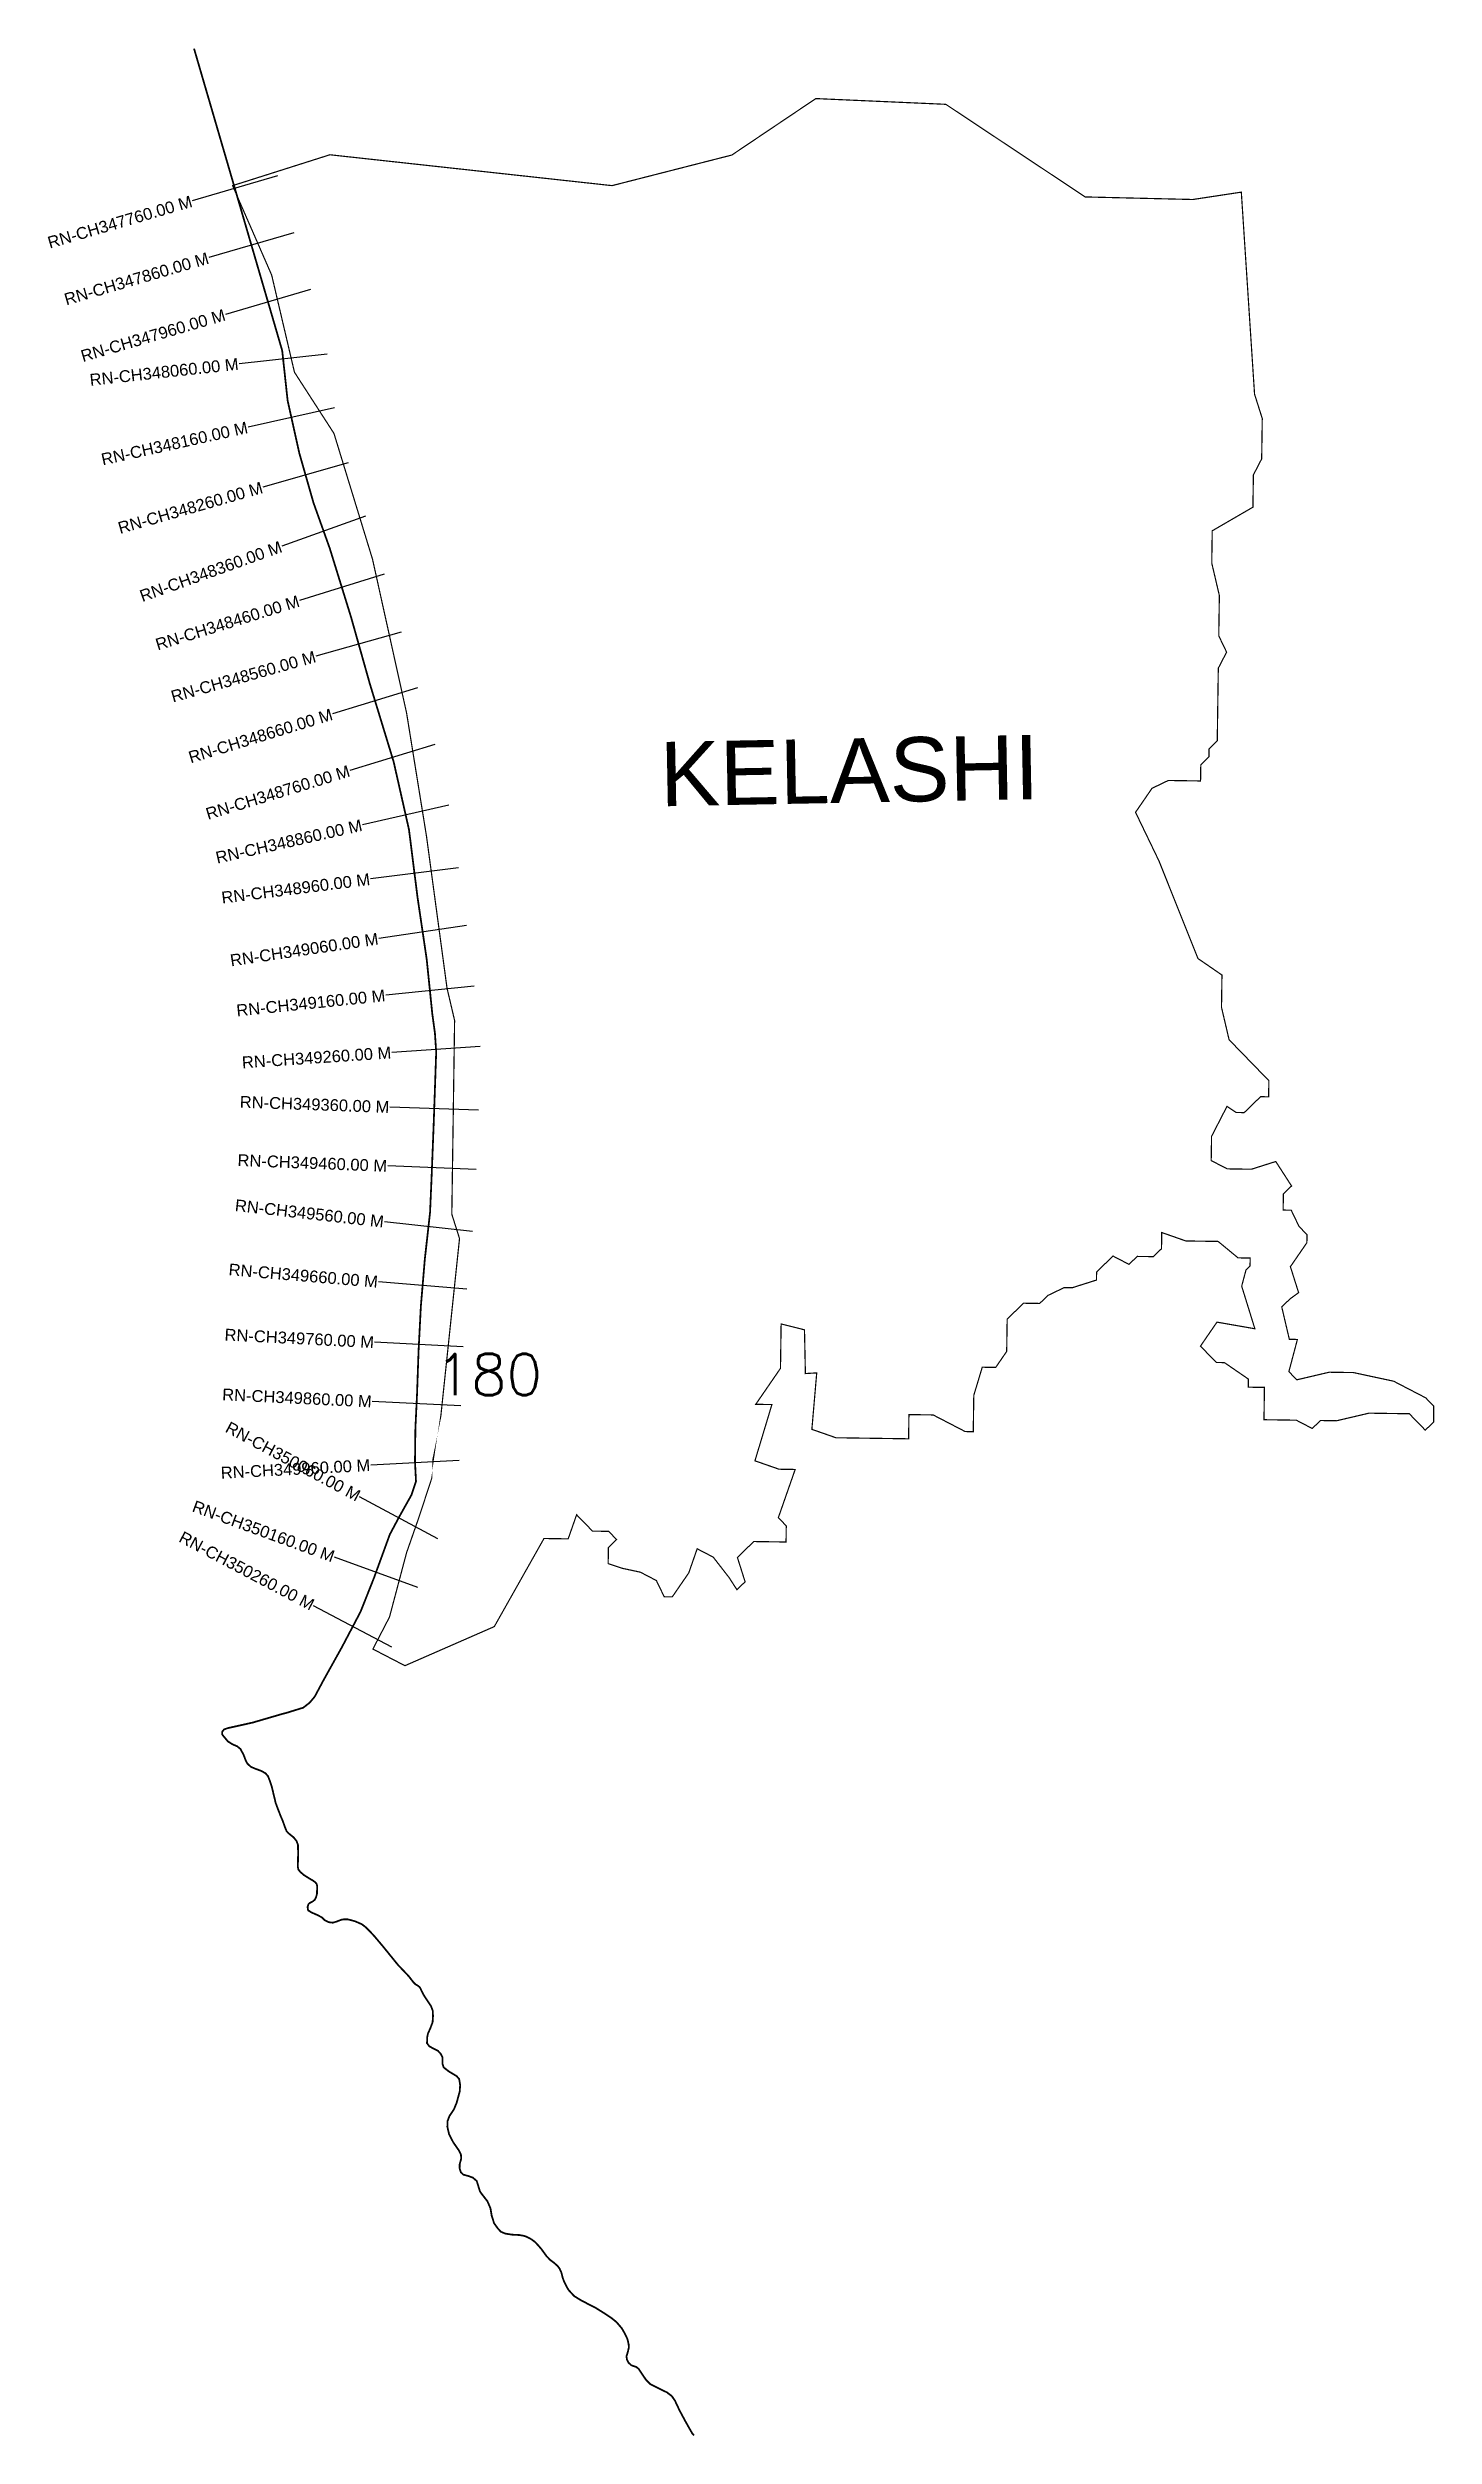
# Model space of a CAD drawing. Header units: metres. Extents: x 293267 to 295613, y 1979756 to 1983794.
import ezdxf
from ezdxf.enums import TextEntityAlignment as Align

# ---------------------------------------------------------------- set-up
doc = ezdxf.new("R2010")
doc.units = ezdxf.units.M
doc.header["$MEASUREMENT"] = 0
for name, color, linetype in [('CS', 134, 'Continuous'), ('CSMark', 6, 'Continuous'), ('NATURALLY PROTECTED', 3, 'Continuous'), ('VILLAGE NAME', 250, 'Continuous')]:
    doc.layers.add(name, color=color, linetype=linetype)
doc.styles.add('DynamicDimensions', font='arial.ttf')
doc.styles.get("Standard").update_dxf_attribs({"font": 'simplex.shx'})

msp = doc.modelspace()

# ---------------------------------------------------------------- linework, layer by layer
at = {"color": 6, "const_width": 2, "flags": 128}
msp.add_lwpolyline([(293579.8252868652, 1983561.300966263), (293744.4334125519, 1983613.517500877), (293893.0283662335, 1983597.269967995), (294221.7662004145, 1983561.325417807), (294424.3183310442, 1983613.036676662), (294566.4374307972, 1983708.521678222), (294786.3075902752, 1983698.825616366), (295022.1431277764, 1983542.215570065), (295204.1531078815, 1983537.870105743), (295286.2397232056, 1983550.32352066), (295308.6277108192, 1983208.694208145), (295321.6717557907, 1983167.552559853), (295320.687176466, 1983099.297299385), (295306.6585521698, 1983072.183686256), (295305.8712432384, 1983017.604043961), (295237.0253522396, 1982977.643654823), (295236.237452507, 1982923.023067474), (295249.0848178864, 1982868.246746063), (295248.1002385616, 1982799.991484642), (295261.3819081783, 1982772.483920097), (295247.312338829, 1982745.370897293), (295245.540450573, 1982622.535993576), (295231.6104614735, 1982609.002168573), (295231.5118262768, 1982595.422379494), (295217.680472374, 1982581.984384537), (295217.2865228842, 1982554.674092289), (295162.6659355164, 1982555.46199131), (295135.1589622498, 1982542.221266747), (295107.2989840508, 1982501.669658661), (295147.0621025562, 1982419.148147583), (295161.2640037677, 1982383.636369969), (295180.00847435, 1982336.76592207), (295212.9548461437, 1982254.383696556), (295253.5058643818, 1982226.482773781), (295252.718555212, 1982171.903131485), (295265.5653300285, 1982117.085864067), (295332.8366026878, 1982047.886968613), (295332.442651918, 1982020.576675426), (295318.8079786301, 1982020.773355484), (295291.1037349701, 1981993.857011795), (295277.4281158447, 1981994.054282188), (295262.0109229088, 1982004.428819656), (295235.8925185204, 1981953.699943542), (295235.3018889427, 1981912.754976273), (295262.4155030251, 1981898.726350784), (295303.3604707718, 1981898.135721207), (295344.5021183491, 1981911.179766655), (295371.2217826843, 1981869.840848923), (295357.3898377419, 1981856.361909866), (295356.9964785576, 1981829.092560768), (295370.6311531067, 1981828.895880699), (295383.8718774319, 1981801.388908386), (295397.3508172035, 1981787.556963921), (295397.1535468102, 1981773.881343842), (295369.2526240349, 1981733.330325127), (295383.17009902, 1981689.433829308), (295368.4650197029, 1981678.730211258), (295354.6333701611, 1981665.271743774), (295367.4807357788, 1981610.49542141), (295381.1154098511, 1981610.298742294), (295366.6928360462, 1981555.874834061), (295380.1308305264, 1981542.043480873), (295434.9480974674, 1981554.890254974), (295475.8930652142, 1981554.299625397), (295543.9516470432, 1981539.680372238), (295598.1373393536, 1981511.582769394), (295611.6162788868, 1981497.750825882), (295611.6162788868, 1981470.440532684), (295597.3500304222, 1981457.003127098), (295570.433095932, 1981484.666426659), (295502.2187795639, 1981485.650415421), (295447.4015126228, 1981472.803640366), (295420.0912191868, 1981473.197590828), (295406.259865284, 1981459.759594917), (295379.1462512016, 1981473.788220406), (295324.5666091503, 1981474.575529518), (295325.3545081479, 1981529.196115504), (295298.0442152069, 1981529.590065315), (295298.2408947945, 1981543.224739075), (295257.6898767948, 1981571.125662804), (295244.0552024841, 1981571.322342873), (295217.1382679939, 1981598.985640526), (295245.0397818089, 1981639.577604294), (295309.1518156528, 1981628.392100334), (295286.8703985214, 1981700.383954048), (295294.0816855431, 1981727.595908165), (295300.9973623753, 1981734.314904213), (295301.1940420379, 1981747.949579238), (295280.7215583324, 1981748.244894028), (295247.0083496571, 1981776.047182083), (295192.3877623081, 1981776.8350811), (295151.6400649548, 1981791.101330757), (295151.2461149693, 1981763.791036606), (295137.4141705036, 1981750.312097549), (295110.1038770676, 1981750.706047058), (295096.2725229263, 1981737.268052101), (295069.1589090824, 1981751.296676636), (295041.4552562237, 1981724.421277046), (295041.2579860687, 1981710.745657921), (295000.116338253, 1981697.701613426), (294986.4816641808, 1981697.898293495), (294958.9746909142, 1981684.657568932), (294945.1427464485, 1981671.178628922), (294917.8324530125, 1981671.57257843), (294890.1288001537, 1981644.697179794), (294889.3409004211, 1981590.076592445), (294870.7582950592, 1981563.028669357), (294848.0019829273, 1981563.356927872), (294833.6783390045, 1981515.791303635), (294832.7920987986, 1981454.353379259), (294819.1164803505, 1981454.550649643), (294764.9307880402, 1981482.648252487), (294723.9858202933, 1981483.238882058), (294723.3951907158, 1981442.293913841), (294600.5193419456, 1981444.066392899), (294559.771053791, 1981458.291696548), (294567.987392664, 1981553.758615494), (294548.8004956245, 1981552.607648849), (294547.2859945297, 1981626.596502304), (294507.7511997223, 1981636.534496307), (294506.6682806015, 1981561.46189785), (294464.8370733261, 1981500.614603043), (294492.1473667622, 1981500.220653534), (294463.4591348171, 1981405.089993477), (294504.2074229717, 1981390.864688873), (294531.5177166462, 1981390.470739365), (294503.0255732536, 1981308.933808327), (294516.4635679722, 1981295.102454185), (294516.0696178248, 1981267.79216004), (294461.4899761677, 1981268.579469681), (294433.7857327461, 1981241.663125992), (294446.8297774792, 1981200.521478653), (294432.9984235764, 1981187.083483696), (294419.6590640545, 1981207.752648354), (294392.8407649994, 1981242.253755569), (294365.7277414799, 1981256.323324203), (294351.5024375916, 1981215.575036049), (294323.6015145779, 1981175.024018288), (294309.9668402672, 1981175.220698357), (294296.6845803261, 1981202.687316895), (294269.6125020981, 1981216.756295204), (294238.3154885105, 1981223.47524654), (294215.1885943413, 1981231.178868294), (294215.5825440884, 1981258.489162445), (294229.4548430443, 1981271.926567078), (294215.9764938354, 1981285.799456596), (294188.7071452141, 1981286.192815781), (294161.7902112007, 1981313.856114388), (294147.5239622593, 1981273.108416557), (294106.5789945126, 1981273.699045181), (294022.5232203007, 1981124.735107422), (293871.3934438229, 1981058.645683289), (293817.2077517509, 1981086.743287086), (293845.2650001049, 1981140.970515251), (293874.1499116421, 1981249.73584938), (293895.5086350441, 1981310.878458977), (293916.8673584461, 1981372.021068573), (293916.8673584462, 1981412.966036797), (293932.1181864738, 1981481.024026871), (293963.71921134, 1981780.921062469), (293950.6751668453, 1981822.062710762), (293955.4007930756, 1982149.663397789), (293942.5534274578, 1982204.4397192), (293907.869398145, 1982461.017104907), (293874.1551413536, 1982669.634144783), (293816.4787364006, 1982929.865516663), (293751.275257349, 1983142.412744522), (293684.4965696335, 1983245.759742737), (293645.9147100449, 1983410.171189308), (293579.8252868652, 1983561.300966263)], dxfattribs=at)
at = {"layer": 'CS'}
for p, q in [((293655.6325689902, 1983577.704390592), (293511.6480098322, 1983535.65148672)), ((293683.6678382967, 1983481.714684503), (293539.6832791388, 1983439.661780631)), ((293711.7031076034, 1983385.724978415), (293567.7185484454, 1983343.672074543)), ((293739.8593478245, 1983276.315370305), (293590.7352187292, 1983260.129137835)), ((293752.4910448538, 1983185.59413097), (293606.0598151115, 1983153.068833797)), ((293775.3064014128, 1983092.870951167), (293631.0724100588, 1983051.681683898)), ((293804.4228979743, 1983002.337679236), (293663.1510561172, 1982951.916783783)), ((293836.2768028084, 1982904.207115403), (293692.9882436193, 1982859.840587417)), ((293865.2428500751, 1982806.505612568), (293720.8693291469, 1982765.8081132)), ((293892.5520845411, 1982712.011812474), (293749.0994682425, 1982668.178641507)), ((293921.7741983691, 1982616.376734896), (293778.3215820706, 1982572.543563928)), ((293945.7947748773, 1982513.603950914), (293799.4871367407, 1982480.527146007)), ((293961.9835297943, 1982407.655667998), (293813.1610360298, 1982388.897593743)), ((293975.5559940447, 1982310.239739654), (293827.1784666415, 1982288.2372543)), ((293988.2509425257, 1982207.68018627), (293839.0353521502, 1982192.360016921)), ((293998.7962962795, 1982105.603210327), (293849.1318292177, 1982095.57588271)), ((293995.8820393331, 1981998.025969045), (293845.9743090919, 1982003.286426623)), ((293992.0535279287, 1981897.783227258), (293842.1692921278, 1981903.675243755)), ((293985.6961418333, 1981792.616714197), (293836.6249303893, 1981809.283265089)), ((293976.0116655551, 1981695.202345403), (293826.5329708575, 1981707.697137579)), ((293969.8768622454, 1981597.790647965), (293820.0765945404, 1981605.528851601)), ((293965.9848563736, 1981498.148815635), (293816.1567200167, 1981505.327224639)), ((293963.3598993408, 1981405.669506019), (293813.5604140703, 1981397.916170435)), ((293926.9886385357, 1981273.408468574), (293794.6534161766, 1981344.029916613)), ((293892.9324211663, 1981190.897174738), (293752.0131439248, 1981242.295202927)), ((293849.4739227668, 1981089.884706938), (293716.7319010745, 1981159.738523419))]:
    msp.add_line(p, q, dxfattribs=at)
at = {"layer": 'NATURALLY PROTECTED', "const_width": 3, "flags": 128}
msp.add_lwpolyline([(293514.6360282124, 1983792.941007109), (293663.7649224558, 1983282.339929191), (293672.9305935958, 1983197.896392369), (293692.5856799716, 1983109.407779134), (293716.6476612472, 1983025.149042757), (293744.3457497218, 1982947.543122412), (293780.2544028358, 1982831.57057628), (293811.9069673428, 1982719.283772362), (293852.256027867, 1982587.233587486), (293878.2449783952, 1982472.277443803), (293892.6218446427, 1982358.214502272), (293908.1582115282, 1982253.442353039), (293917.6285329095, 1982161.203189696), (293922.1128523358, 1982128.220081375), (293924.2424519181, 1982096.43440478), (293922.4982461864, 1982045.398681796), (293920.0015642838, 1981974.250510345), (293916.4179734354, 1981883.08922815), (293913.8751765931, 1981825.230642733), (293904.9347619148, 1981745.264581389), (293898.2861605584, 1981665.725501156), (293894.4544789915, 1981591.549767577), (293891.871006144, 1981518.440211955), (293889.0760362911, 1981460.103451732), (293888.3619218107, 1981403.690800321), (293890.0916502335, 1981370.27132157), (293882.4843107508, 1981347.417666498), (293872.7154144504, 1981330.056691329), (293861.5122811542, 1981310.014510468), (293845.8216261872, 1981280.612305514), (293819.1717395228, 1981207.545635471), (293796.373027772, 1981150.028591209), (293765.2637306646, 1981090.912121672), (293733.0630026802, 1981033.046091363), (293718.7757055507, 1981006.337644578), (293710.2132595674, 1980996.091486554), (293699.3719629915, 1980987.652266217), (293669.5147860996, 1980978.413105319), (293665.966747847, 1980977.66636928), (293613.6262120146, 1980962.394360493), (293571.6240475319, 1980953.059648912), (293565.4024071474, 1980950.936937177), (293562.2601101607, 1980946.90361161), (293562.2128074506, 1980942.382034751), (293565.5297287236, 1980938.26202027), (293571.8707979404, 1980930.657146052), (293579.129643519, 1980925.915868392), (293587.5867144856, 1980922.340150461), (293593.1895832952, 1980917.751410279), (293598.4825852788, 1980907.797788901), (293601.4109193609, 1980900.042516129), (293603.229041155, 1980895.899545266), (293605.1100658706, 1980892.87612183), (293610.5886829815, 1980887.727494428), (293617.5390768845, 1980884.704070992), (293628.4144615216, 1980880.700047012), (293635.4459471427, 1980876.695643395), (293639.7801858006, 1980871.792640674), (293642.0916787024, 1980865.862342144), (293643.9719455516, 1980860.714094378), (293646.0985190215, 1980854.094755977), (293649.4505626625, 1980840.121103312), (293652.7199921352, 1980826.491844043), (293656.5729922667, 1980816.119357973), (293661.0701722274, 1980804.59701685), (293664.84283179, 1980795.718842507), (293668.6041233548, 1980785.013478687), (293671.3839777694, 1980778.476141725), (293674.5730801075, 1980775.125471805), (293683.2407995567, 1980768.179646192), (293687.9016786869, 1980762.377664729), (293690.517833932, 1980755.513081283), (293690.6155987137, 1980739.015226907), (293690.3708078261, 1980725.204817848), (293690.1252590719, 1980718.667480886), (293691.0248466373, 1980714.172966816), (293694.4587398632, 1980709.760074549), (293700.5103040672, 1980704.611826782), (293706.9696004617, 1980700.525801363), (293712.0397275156, 1980697.420756124), (293715.3917711567, 1980695.541176839), (293719.8071015328, 1980692.354130161), (293722.0155245873, 1980689.575572134), (293722.9143542862, 1980685.898415002), (293722.5301159579, 1980672.741739639), (293721.1401887506, 1980667.593491872), (293718.8506739779, 1980662.935734196), (293716.1519112816, 1980660.484043017), (293711.0006925095, 1980657.78748643), (293708.1389885102, 1980655.417417054), (293706.6672117182, 1980650.678037574), (293707.5660414171, 1980645.039299718), (293712.7998676404, 1980641.607007995), (293722.1208680343, 1980637.520982575), (293730.9522866528, 1980633.026468505), (293735.7768649525, 1980628.205087587), (293741.9913704594, 1980625.018040909), (293749.18655525, 1980624.037440364), (293755.6466095111, 1980625.91701965), (293763.7413818671, 1980629.022444525), (293768.075620525, 1980629.839421827), (293774.9441648431, 1980629.676178221), (293786.5849946708, 1980626.622763518), (293798.5229081762, 1980621.474515752), (293804.9829624374, 1980616.489511591), (293813.1595843782, 1980608.236218586), (293819.7833378087, 1980601.126390094), (293834.2873873687, 1980583.901911854), (293859.5538994534, 1980552.76718021), (293877.7343595273, 1980533.67071541), (293885.5835831292, 1980523.537463483), (293888.6226278954, 1980520.308656813), (293893.9299671716, 1980516.997848703), (293896.0845817028, 1980515.262151573), (293897.9504490879, 1980512.304784852), (293899.8216215388, 1980507.97731075), (293904.4529438745, 1980499.523569782), (293915.654968984, 1980482.688978015), (293918.555324176, 1980474.826710392), (293918.8448291887, 1980466.083686569), (293918.1672965151, 1980455.708226687), (293914.3074823021, 1980445.454250418), (293910.1990878689, 1980436.250348136), (293908.8811579814, 1980429.535721025), (293908.7492892061, 1980420.187936588), (293912.7015631351, 1980414.921621935), (293919.3398870433, 1980411.443994551), (293927.3253556061, 1980407.285237905), (293932.0673264545, 1980402.150657045), (293934.9661659134, 1980396.094319266), (293935.0980346889, 1980384.903020991), (293936.965417807, 1980379.295792947), (293945.6596625846, 1980372.581165836), (293958.9655251681, 1980364.549960062), (293963.181536648, 1980359.546733359), (293964.7624462196, 1980349.54065959), (293964.1038602092, 1980338.876296489), (293958.8336563927, 1980319.522438283), (293954.0939591439, 1980308.095765506), (293946.7161285207, 1980297.299668612), (293943.422440602, 1980288.478439713), (293943.1594609178, 1980278.998921482), (293945.9256737349, 1980266.886245924), (293953.0397668073, 1980252.798702371), (293962.9200726968, 1980238.579425025), (293966.0894705053, 1980232.048162244), (293966.6161877403, 1980225.202180976), (293963.9818436986, 1980215.722662745), (293963.8499749232, 1980208.744568047), (293966.0894705053, 1980201.898207143), (293970.3047241186, 1980197.948471153), (293977.8144235173, 1980195.973603158), (293986.1138198351, 1980193.076978244), (293992.8323065813, 1980187.284108052), (293995.0725600299, 1980180.174659197), (293998.1025103977, 1980170.168205792), (294000.3420059798, 1980166.613671182), (294010.9066653416, 1980153.069766801), (294016.0450003828, 1980141.22055883), (294018.1526271894, 1980128.581327734), (294022.2367698938, 1980115.810362845), (294028.8233878647, 1980106.594312201), (294033.8298541303, 1980101.459351705), (294040.8120784273, 1980098.431372634), (294052.1414251131, 1980096.587858796), (294065.1388360209, 1980095.905652378), (294072.0301163348, 1980094.662723155), (294077.4193051959, 1980092.901970029), (294085.036621641, 1980088.862639874), (294091.2374855504, 1980084.325986175), (294096.6266744114, 1980078.681174138), (294102.637313823, 1980071.63854127), (294110.5517090216, 1980060.64347464), (294116.7401894939, 1980054.070650793), (294123.735560019, 1980048.876688063), (294129.5430912019, 1980043.687059941), (294132.9625849638, 1980039.181916054), (294136.2274739545, 1980031.931622135), (294138.4677274031, 1980022.936140177), (294141.0065802626, 1980016.307690505), (294145.0482824417, 1980008.487942146), (294147.8023693944, 1980003.48813217), (294152.310917353, 1979998.464784744), (294157.8554688517, 1979992.561440391), (294168.5292609931, 1979985.984621254), (294179.7221917043, 1979980.080897265), (294194.3762988361, 1979972.523097949), (294208.0557896167, 1979963.98849445), (294219.9118535375, 1979956.200255904), (294229.1146267534, 1979948.825820916), (294238.068819749, 1979938.468583577), (294243.2996145062, 1979929.489046343), (294247.9423048398, 1979919.629132547), (294249.8490970173, 1979910.929387261), (294250.1818004219, 1979905.670285697), (294248.6061959159, 1979898.958695677), (294246.1188779801, 1979890.590372875), (294247.1139567277, 1979884.873050306), (294249.4353018945, 1979880.233135535), (294254.4099377662, 1979875.675981477), (294262.9495777725, 1979872.693179124), (294266.5380757695, 1979869.754414582), (294273.0049508294, 1979860.225923269), (294279.0572728998, 1979851.277136575), (294286.4358613896, 1979843.819940876), (294302.457159733, 1979835.740900929), (294314.4784385563, 1979829.940817648), (294322.8528636601, 1979823.561029748), (294328.1586872034, 1979815.855172276), (294335.8040447098, 1979799.574090224), (294345.5039783663, 1979781.511375049), (294357.4517441367, 1979760.345133181), (294360.4595789689, 1979757.213304615)], dxfattribs=at)

# ---------------------------------------------------------------- texts
at = {"insert": (293923.3084273339, 1981585.894865691), "char_height": 70, "attachment_point": 1}
msp.add_mtext_dynamic_manual_height_columns('180', width=129.4892424149439, gutter_width=1, heights=[0], dxfattribs=at)
at = {"layer": 'CSMark', "style": 'DynamicDimensions'}
for s, rotation, p in [('RN-CH347760.00 M', 16.28125561853389, (293510.6881127711, 1983535.371134027)), ('RN-CH347860.00 M', 16.28125561853389, (293538.7233820777, 1983439.381427939)), ('RN-CH347960.00 M', 16.28125561853389, (293566.7586513843, 1983343.39172185)), ('RN-CH348060.00 M', 6.194747409685074, (293589.7410578686, 1983260.021229618)), ('RN-CH348160.00 M', 12.52322347971508, (293605.0836069132, 1983152.851998483)), ('RN-CH348260.00 M', 15.93788712797269, (293630.1108501165, 1983051.407088783)), ('RN-CH348360.00 M', 19.64183326632967, (293662.2092438382, 1982951.58064448)), ('RN-CH348460.00 M', 17.20412673080856, (293692.032986558, 1982859.544810564)), ('RN-CH348560.00 M', 15.74263096363751, (293719.9068390074, 1982765.536796538)), ('RN-CH348660.00 M', 16.99097931088602, (293748.1431174672, 1982667.886420367)), ('RN-CH348760.00 M', 16.99097931088602, (293777.3652312952, 1982572.251342789)), ('RN-CH348860.00 M', 12.73910890987056, (293798.5117524865, 1982480.306633974)), ('RN-CH348960.00 M', 7.183864310878363, (293812.1688860714, 1982388.772539915)), ('RN-CH349060.00 M', 8.434763812551145, (293826.1892831255, 1982288.090571065)), ('RN-CH349160.00 M', 5.862095610411941, (293838.0405815477, 1982192.257882459)), ('RN-CH349260.00 M', 3.833015447744774, (293848.134066104, 1982095.509033859)), ('RN-CH349360.00 M', 357.9902411108591, (293844.9749242236, 1982003.32149634)), ('RN-CH349460.00 M', 357.7488363291571, (293841.1700638892, 1981903.714523865)), ('RN-CH349560.00 M', 353.6206742897577, (293835.6311223131, 1981809.394375428)), ('RN-CH349660.00 M', 355.2218043355509, (293825.5364462262, 1981707.780436193)), ('RN-CH349760.00 M', 357.0429113186774, (293819.077926089, 1981605.580439625)), ('RN-CH349860.00 M', 357.2570020529029, (293815.1578657743, 1981505.375080698)), ('RN-CH350060.00 M', 331.9131342563925, (293793.7711813608, 1981344.500726267)), ('RN-CH349960.00 M', 2.962876381511022, (293812.5617508351, 1981397.864481531)), ('RN-CH350160.00 M', 339.9613763724589, (293751.0736820765, 1981242.637856448)), ('RN-CH350260.00 M', 332.2449765893101, (293715.8469542632, 1981160.204215529))]:
    msp.add_text(s, height=20, rotation=rotation, dxfattribs=at).set_placement(p, align=Align.MIDDLE_RIGHT)
at = {"layer": 'VILLAGE NAME', "insert": (294301.6637472602, 1982620.453237786), "char_height": 108.7483136041808, "attachment_point": 1, "rotation": 1.1028329887230697}
msp.add_mtext_dynamic_manual_height_columns('{\\fArial|b0|i0|c0|p34;KELASHI}', width=1571.31428896485, gutter_width=543.7415680209039, heights=[0], dxfattribs=at)

doc.saveas('drawing.dxf')
